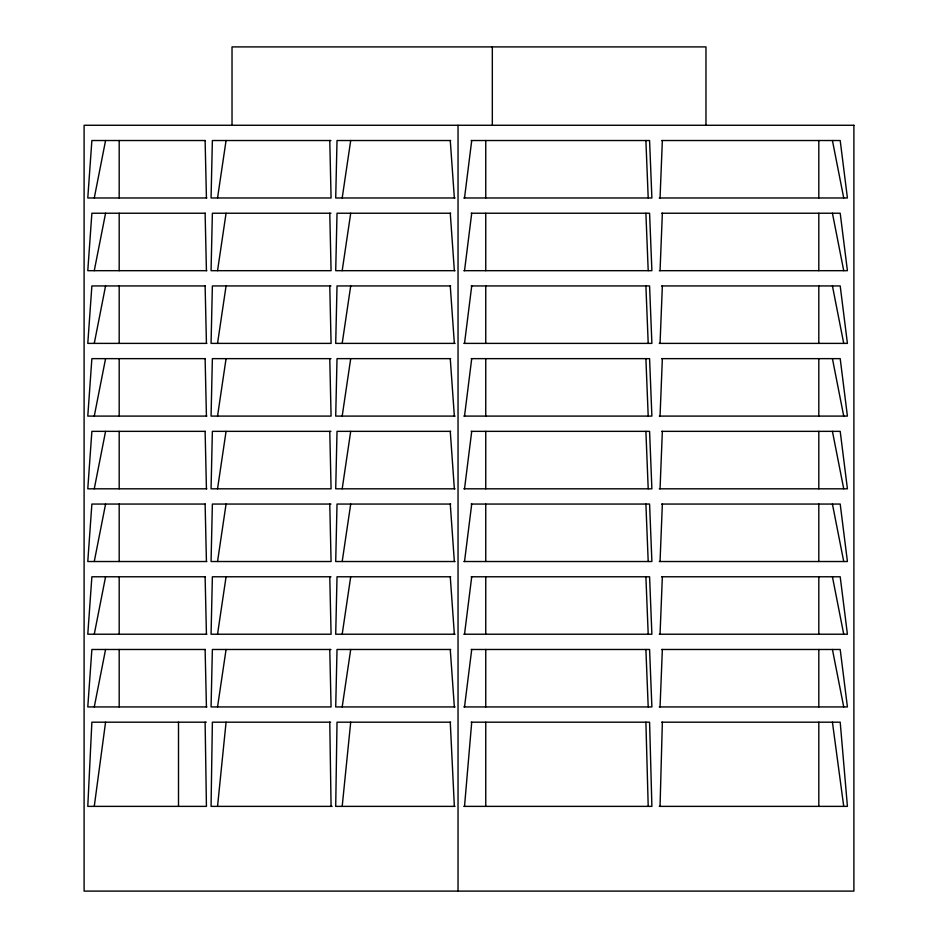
<?xml version="1.0" encoding="UTF-8"?>
<svg xmlns="http://www.w3.org/2000/svg" width="938" height="938" viewBox="0 0 938 938"><rect width="100%" height="100%" fill="white"/><g stroke="black" fill="none" stroke-linecap="round" stroke-linejoin="round"><path stroke-width="1.41" d="M660.047 806.375L662.357 722.19M660.047 197.977L662.357 140.524M660.047 270.683L662.357 213.231M660.047 343.39L662.357 285.938M660.047 416.097L662.357 358.644M660.047 488.815L662.357 431.351M660.047 561.522L662.357 504.058M660.047 634.229L662.357 576.776M660.047 706.935L662.357 649.483M464.521 806.375L471.72 722.19M217.546 806.375L226.07 722.19M342.194 806.375L350.706 722.19M464.521 197.977L471.72 140.524M464.521 270.683L471.72 213.231M464.521 343.39L471.72 285.938M464.521 416.097L471.72 358.644M464.521 488.815L471.72 431.351M464.521 561.522L471.72 504.058M464.521 634.229L471.72 576.776M464.521 706.935L471.72 649.483M94.269 806.375L105.572 722.19M217.546 197.977L226.07 140.524M217.546 270.683L226.07 213.231M217.546 343.39L226.07 285.938M217.546 416.097L226.07 358.644M217.546 488.815L226.07 431.351M217.546 561.522L226.07 504.058M217.546 634.229L226.07 576.776M217.546 706.935L226.07 649.483M342.194 197.977L350.706 140.524M342.194 270.683L350.706 213.231M342.194 343.39L350.706 285.938M342.194 416.097L350.706 358.644M342.194 488.815L350.706 431.351M342.194 561.522L350.706 504.058M342.194 634.229L350.706 576.776M342.194 706.935L350.706 649.483M94.269 197.977L105.572 140.524M94.269 270.683L105.572 213.231M94.269 343.39L105.572 285.938M94.269 416.097L105.572 358.644M94.269 488.815L105.572 431.351M94.269 561.522L105.572 504.058M94.269 634.229L105.572 576.776M94.269 706.935L105.572 649.483M205.352 140.524L91.877 140.524L87.785 197.977L206.817 197.977M330.95 140.524L212.375 140.524L211.062 197.977L331.079 197.977L329.766 140.524M450.709 140.524L337.023 140.524L335.71 197.977L455.094 197.977M471.157 140.524L649.577 140.524L651.887 197.977L463.853 197.977M661.583 140.524L840.202 140.524L847.413 197.977L659.285 197.977M205.352 213.231L91.877 213.231L87.785 270.683L206.817 270.683M330.95 213.231L212.375 213.231L211.062 270.683L331.079 270.683L329.766 213.231M450.709 213.231L337.023 213.231L335.71 270.683L455.094 270.683M471.157 213.231L649.577 213.231L651.887 270.683L463.853 270.683M661.583 213.231L840.202 213.231L847.413 270.683L659.285 270.683M205.352 285.938L91.877 285.938L87.785 343.39L206.817 343.39M330.95 285.938L212.375 285.938L211.062 343.39L331.079 343.39L329.766 285.938M450.709 285.938L337.023 285.938L335.71 343.39L455.094 343.39M471.157 285.938L649.577 285.938L651.887 343.39L463.853 343.39M661.583 285.938L840.202 285.938L847.413 343.39L659.285 343.39M205.352 358.644L91.877 358.644L87.785 416.097L206.817 416.097M330.95 358.644L212.375 358.644L211.062 416.097L331.079 416.097L329.766 358.644M450.709 358.644L337.023 358.644L335.71 416.097L455.094 416.097M471.157 358.644L649.577 358.644L651.887 416.097L463.853 416.097M661.583 358.644L840.202 358.644L847.413 416.097L659.285 416.097M205.352 431.351L91.877 431.351L87.785 488.815L206.817 488.815M330.95 431.351L212.375 431.351L211.062 488.815L331.079 488.815L329.766 431.351M450.709 431.351L337.023 431.351L335.71 488.815L455.094 488.815M471.157 431.351L649.577 431.351L651.887 488.815L463.853 488.815M661.583 431.351L840.202 431.351L847.413 488.815L659.285 488.815M205.352 504.058L91.877 504.058L87.785 561.522L206.817 561.522M330.95 504.058L212.375 504.058L211.062 561.522L331.079 561.522L329.766 504.058M450.709 504.058L337.023 504.058L335.71 561.522L455.094 561.522M471.157 504.058L649.577 504.058L651.887 561.522L463.853 561.522M661.583 504.058L840.202 504.058L847.413 561.522L659.285 561.522M205.352 576.776L91.877 576.776L87.785 634.229L206.817 634.229M330.95 576.776L212.375 576.776L211.062 634.229L331.079 634.229L329.766 576.776M450.709 576.776L337.023 576.776L335.71 634.229L455.094 634.229M471.157 576.776L649.577 576.776L651.887 634.229L463.853 634.229M661.583 576.776L840.202 576.776L847.413 634.229L659.285 634.229M205.352 649.483L91.877 649.483L87.785 706.935L206.817 706.935M330.95 649.483L212.375 649.483L211.062 706.935L331.079 706.935L329.766 649.483M450.709 649.483L337.023 649.483L335.71 706.935L455.094 706.935M471.157 649.483L649.577 649.483L651.887 706.935L463.853 706.935M661.583 649.483L840.202 649.483L847.413 706.935L659.285 706.935M206.301 722.19L91.877 722.19L87.785 806.375L206.43 806.375L205.117 722.19M330.668 722.19L212.375 722.19L211.062 806.375L332.134 806.375M450.639 722.19L337.023 722.19L335.71 806.375L455.036 806.375M471.122 722.19L649.577 722.19L651.887 806.375L463.818 806.375M661.583 722.19L840.202 722.19L847.413 806.375L659.285 806.375M832.428 140.524L843.731 197.977M832.428 213.231L843.731 270.683M832.428 285.938L843.731 343.39M832.428 358.644L843.731 416.097M832.428 431.351L843.731 488.815M832.428 504.058L843.731 561.522M832.428 576.776L843.731 634.229M832.428 649.483L843.731 706.935M832.428 722.19L843.731 806.375M450.263 140.524L454.355 197.977M450.263 213.231L454.355 270.683M450.263 285.938L454.355 343.39M450.263 358.644L454.355 416.097M450.263 431.351L454.355 488.815M450.263 504.058L454.355 561.522M450.263 576.776L454.355 634.229M450.263 649.483L454.355 706.935M450.263 722.19L454.355 806.375M645.895 140.524L648.205 197.977M645.895 213.231L648.205 270.683M645.895 285.938L648.205 343.39M645.895 358.644L648.205 416.097M645.895 431.351L648.205 488.815M645.895 504.058L648.205 561.522M645.895 576.776L648.205 634.229M645.895 649.483L648.205 706.935M645.895 722.19L648.205 806.375M205.117 140.524L206.43 197.977M205.117 213.231L206.43 270.683M205.117 285.938L206.43 343.39M205.117 358.644L206.43 416.097M205.117 431.351L206.43 488.815M205.117 504.058L206.43 561.522M205.117 576.776L206.43 634.229M205.117 649.483L206.43 706.935M329.766 722.19L331.079 806.375M818.815 140.524L818.815 197.977M818.815 213.231L818.815 270.683M818.815 285.938L818.815 343.39M818.815 358.644L818.815 416.097M818.815 431.351L818.815 488.815M818.815 504.058L818.815 561.522M818.815 576.776L818.815 634.229M818.815 649.483L818.815 706.935M818.815 722.19L818.815 806.375M705.974 125.27L705.974 46.9L232.026 46.9L232.026 125.27M492.321 46.9L492.321 125.27M485.755 140.524L485.755 197.977M485.755 213.231L485.755 270.683M485.755 285.938L485.755 343.39M485.755 358.644L485.755 416.097M485.755 431.351L485.755 488.815M485.755 504.058L485.755 561.522M485.755 576.776L485.755 634.229M485.755 649.483L485.755 706.935M485.755 722.19L485.755 806.375M458.037 125.27L458.037 891.1M178.501 722.19L178.501 806.375M119.185 140.524L119.185 197.977M119.185 213.231L119.185 270.683M119.185 285.938L119.185 343.39M119.185 358.644L119.185 416.097M119.185 431.351L119.185 488.815M119.185 504.058L119.185 561.522M119.185 576.776L119.185 634.229M119.185 649.483L119.185 706.935M853.897 125.27L84.103 125.27L84.103 891.1L853.897 891.1L853.897 125.27"/></g></svg>
